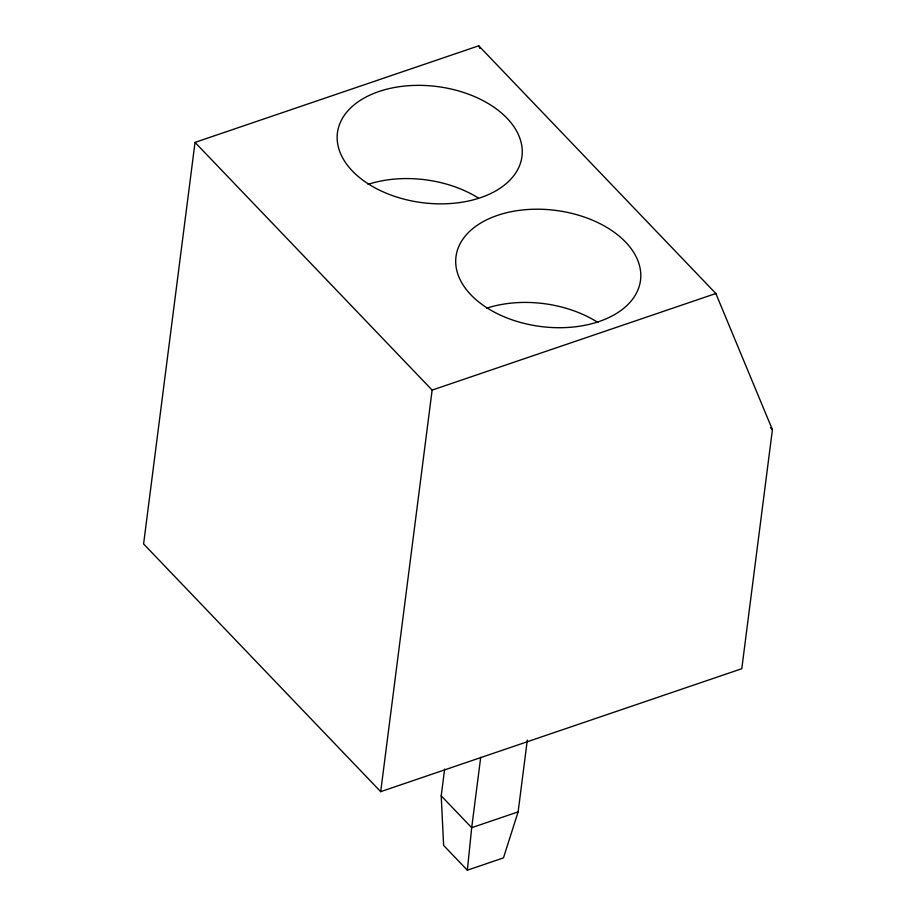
<?xml version="1.0" encoding="UTF-8"?>
<svg xmlns="http://www.w3.org/2000/svg" width="916" height="916" viewBox="0 0 916 916"><rect width="100%" height="100%" fill="white"/><g stroke="black" fill="none" stroke-linecap="round" stroke-linejoin="round"><path stroke-width="1.37" d="M527.318 740.025L518.124 811.885L503.445 857.903L467.343 870.2L471.694 827.686L480.717 757.246M195.028 142.392L143.594 543.944L380.701 791.653L741.788 668.714L772.406 429.696L715.854 293.509L478.747 45.8L195.028 142.392L432.134 390.09L380.701 791.653M467.343 870.2L443.63 845.434L441.203 795.844L444.638 769.074M432.134 390.09L715.854 293.509M518.124 811.885L471.694 827.686L441.203 795.844M770.436 427.635L772.406 429.696M478.747 45.8L479.835 48.422M486.762 308.177A93.02 58.544 7.3 0 1 597.896 322.489M368.209 184.322A93.02 58.544 7.3 0 1 478.209 197.925M486.659 307.639A93.02 58.544 7.3 0 0 638.887 287.361A93.02 58.544 7.3 0 0 519.2 210.371A93.02 58.544 7.3 0 0 486.659 307.639M368.106 183.784A93.02 58.544 7.3 0 0 520.334 163.517A93.02 58.544 7.3 0 0 400.647 86.516A93.02 58.544 7.3 0 0 368.106 183.784"/></g></svg>
